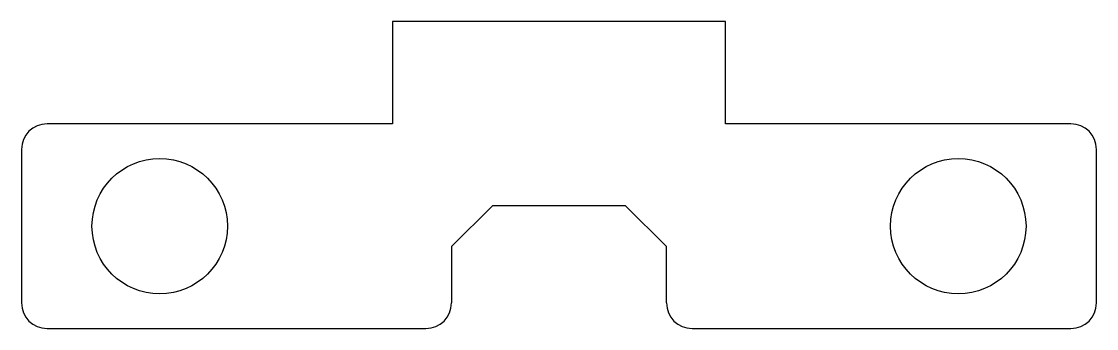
# Model space of a CAD drawing. Header units: inches. Extents: x -1.31 to 1.31, y -0.25 to 0.5.
import ezdxf

# ---------------------------------------------------------------- set-up
doc = ezdxf.new("R2010")
doc.units = ezdxf.units.IN
doc.header["$MEASUREMENT"] = 0

msp = doc.modelspace()

# ---------------------------------------------------------------- linework, layer by layer
at = {"linetype": 'Continuous', "lineweight": 25}
for p, q in [((-0.40625, 0.5), (-0.40625, 0.25)), ((0.40625, 0.5), (-0.40625, 0.5)), ((0.40625, 0.25), (0.40625, 0.5)), ((-0.40625, 0.25), (-1.25, 0.25)), ((1.25, 0.25), (0.40625, 0.25)), ((-1.3125, 0.1875), (-1.3125, -0.1875)), ((1.3125, -0.1875), (1.3125, 0.1875)), ((-0.1625, 0.05), (-0.2625, -0.05)), ((0.1625, 0.05), (-0.1625, 0.05)), ((0.2625, -0.05), (0.1625, 0.05)), ((-0.2625, -0.05), (-0.2625, -0.1875)), ((0.2625, -0.1875), (0.2625, -0.05)), ((-1.25, -0.25), (-0.325, -0.25)), ((0.325, -0.25), (1.25, -0.25))]:
    msp.add_line(p, q, dxfattribs=at)
for centre in [(-0.975, 0), (0.975, 0)]:
    msp.add_circle(centre, 0.16535, dxfattribs=at)
for centre, start, end in [((-1.25, 0.1875), 90, 180), ((1.25, 0.1875), 0, 90), ((-1.25, -0.1875), 180, 270), ((-0.325, -0.1875), 270, 0), ((0.325, -0.1875), 180, 270), ((1.25, -0.1875), 270, 0)]:
    msp.add_arc(centre, 0.0625, start, end, dxfattribs=at)

doc.saveas('drawing.dxf')
